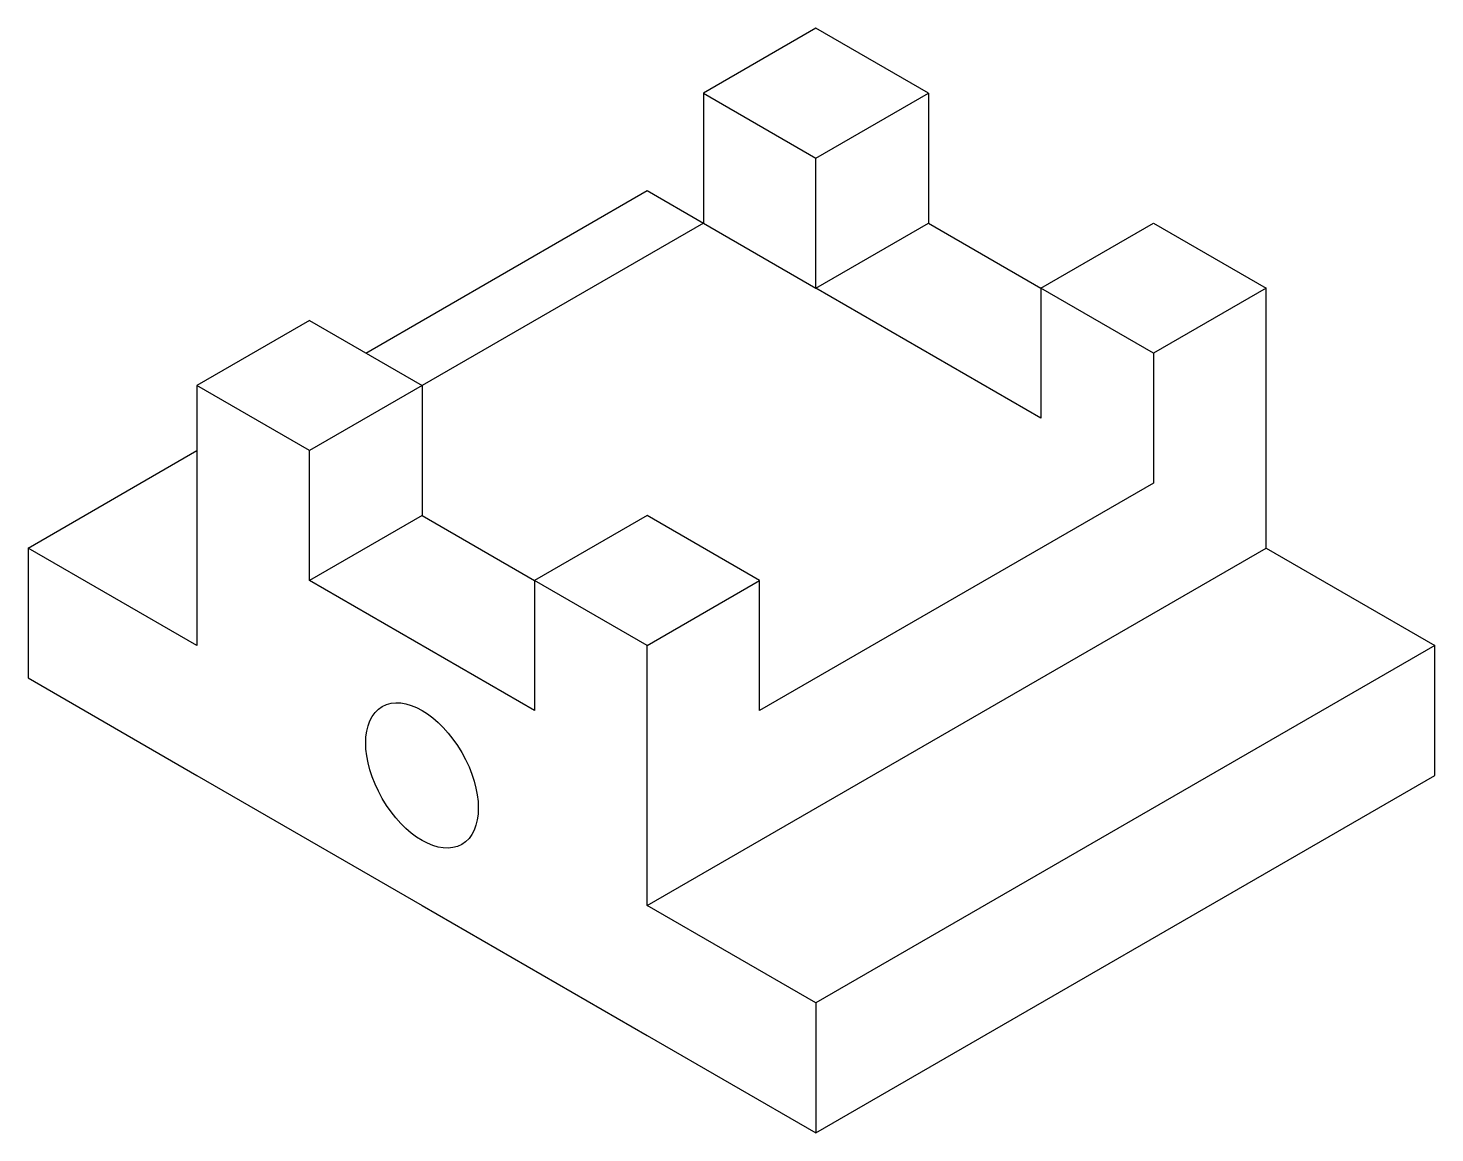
# Model space of a CAD drawing. Header units: inches. Extents: x 0 to 5.41, y -1.75 to 2.5.
import ezdxf

# ---------------------------------------------------------------- set-up
doc = ezdxf.new("R2010")
doc.units = ezdxf.units.IN

msp = doc.modelspace()

# ---------------------------------------------------------------- linework, layer by layer
for p, q in [((3.0311, 2.5), (2.5981, 2.25)), ((3.4641, 2.25), (3.0311, 2.5)), ((2.5981, 2.25), (2.5981, 1.75)), ((2.5981, 2.25), (3.0311, 2)), ((3.0311, 2), (3.4641, 2.25)), ((3.4641, 2.25), (3.4641, 1.75)), ((3.0311, 1.5), (3.0311, 2)), ((1.299, 1.25), (2.3816, 1.875)), ((2.3816, 1.875), (2.5981, 1.75)), ((2.5981, 1.75), (1.5155, 1.125)), ((2.5981, 1.75), (3.0311, 1.5)), ((3.0311, 1.5), (3.4641, 1.75)), ((3.4641, 1.75), (3.8971, 1.5)), ((3.8971, 1.5), (4.3301, 1.75)), ((4.3301, 1.75), (4.7631, 1.5)), ((3.8971, 1), (3.0311, 1.5)), ((4.3301, 1.25), (3.8971, 1.5)), ((3.8971, 1.5), (3.8971, 1)), ((4.7631, 1.5), (4.3301, 1.25)), ((4.7631, 0.5), (4.7631, 1.5)), ((1.0825, 1.375), (0.6495, 1.125)), ((1.0825, 1.375), (1.5155, 1.125)), ((4.3301, 1.25), (4.3301, 0.75)), ((1.0825, 0.875), (0.6495, 1.125)), ((0.6495, 1.125), (0.6495, 0.125)), ((1.5155, 1.125), (1.0825, 0.875)), ((1.5155, 1.125), (1.5155, 0.625)), ((0, 0.5), (0.6495, 0.875)), ((1.0825, 0.375), (1.0825, 0.875)), ((4.3301, 0.75), (2.8146, -0.125)), ((1.5155, 0.625), (1.0825, 0.375)), ((1.5155, 0.625), (1.9486, 0.375)), ((2.3816, 0.625), (1.9486, 0.375)), ((2.8146, 0.375), (2.3816, 0.625)), ((0.6495, 0.125), (0, 0.5)), ((0, 0.5), (0, 0)), ((2.3816, -0.875), (4.7631, 0.5)), ((4.7631, 0.5), (5.4127, 0.125)), ((1.9486, -0.125), (1.0825, 0.375)), ((2.3816, 0.125), (1.9486, 0.375)), ((1.9486, 0.375), (1.9486, -0.125)), ((2.3816, 0.125), (2.8146, 0.375)), ((2.8146, -0.125), (2.8146, 0.375)), ((2.3816, -0.875), (2.3816, 0.125)), ((5.4127, 0.125), (3.0311, -1.25)), ((5.4127, -0.375), (5.4127, 0.125)), ((0, 0), (0.6495, -0.375)), ((0.6495, -0.375), (1.5155, -0.875)), ((3.0311, -1.75), (5.4127, -0.375)), ((1.5155, -0.875), (2.3816, -1.375)), ((3.0311, -1.25), (2.3816, -0.875)), ((3.0311, -1.25), (3.0311, -1.75)), ((2.3816, -1.375), (3.0311, -1.75))]:
    msp.add_line(p, q)
msp.add_ellipse((1.5155, -0.375), major_axis=(0.1531, -0.2652), ratio=0.57735)

doc.saveas('drawing.dxf')
